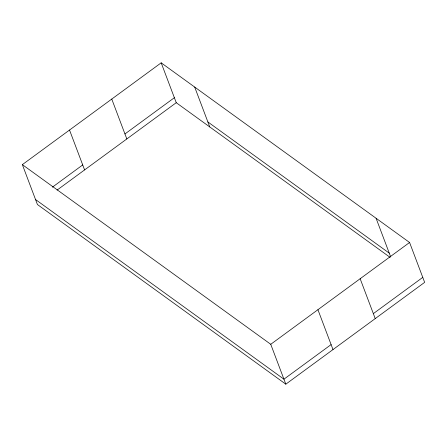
<?xml version="1.0" encoding="UTF-8"?>
<svg xmlns="http://www.w3.org/2000/svg" width="447" height="447" viewBox="0 0 447 447"><rect width="100%" height="100%" fill="white"/><g stroke="black" fill="none" stroke-linecap="round" stroke-linejoin="round"><path stroke-width="0.67" d="M22.35 164.636L161.183 62.826L409.581 242.486L424.65 282.364L285.817 384.174L37.419 204.514L22.35 164.636L270.748 344.296L285.817 384.174M52.383 187.176L82.712 164.932M124.942 133.96L174.364 97.714M57.076 190.098L176.252 102.704L390.019 257.316M270.748 344.296L409.581 242.486M331.11 344.598L283.934 379.19L35.536 199.53M373.346 313.621L422.767 277.38M207.872 121.947L389.264 253.147M376.078 218.253L390.678 256.885M360.159 278.732L375.229 318.61M317.929 309.704L332.993 349.582M194.685 87.053L209.755 126.931M161.183 62.826L176.252 102.704M111.761 99.066L126.825 138.944M69.525 130.038L84.595 169.916"/></g></svg>
